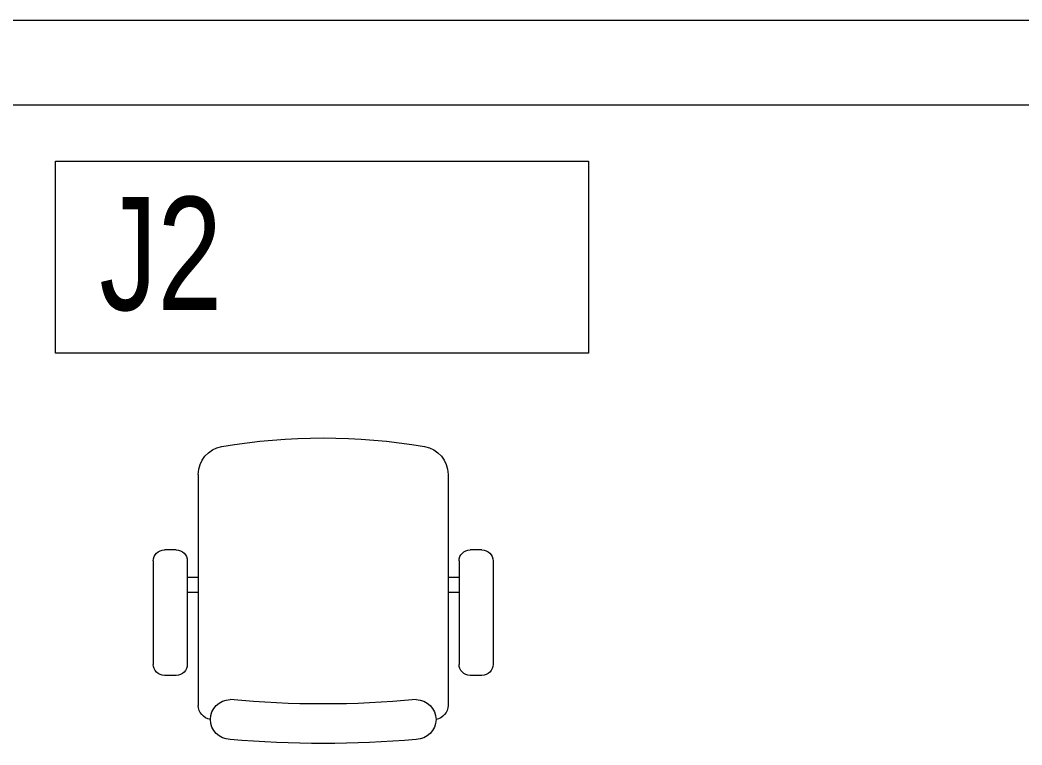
# Model space of a CAD drawing. Header units: millimetres. Extents: x 26027 to 581921, y 7230 to 233891.
# Drawn here: x 561134 to 562903, y 131600 to 132880 of the extents above; entities that cross this region are included whole.
import ezdxf

# ---------------------------------------------------------------- set-up
doc = ezdxf.new("R2010")
doc.units = ezdxf.units.MM
doc.header["$LTSCALE"] = 5
doc.layers.get('0').update_dxf_attribs({"color": 252})
for name, color, linetype, lineweight in [('Medical Equipment and Furniture', 252, 'Continuous', 0), ('NEW', 252, 'Continuous', 5), ('Walls', 252, 'Continuous', 5)]:
    doc.layers.add(name, color=color, linetype=linetype, lineweight=lineweight)
doc.styles.add('X3G_ENTITY_2587EA', font='swisscl.ttf', dxfattribs={"height": 200})

# ---------------------------------------------------------------- blocks, each defined once
blk = doc.blocks.new('*X15')
at = {"color": 0}
for p, q in [((5, 3), (5, 3)), ((5, 3), (5, 3)), ((5, 3), (5, 3)), ((5, 3), (5, 3)), ((5, 3), (5, 3)), ((5, 3), (5, 3)), ((5, 3), (5, 3)), ((5, 3), (5, 3)), ((5, 3), (5, 3)), ((5, 3), (5, 3)), ((5, 3), (5, 3)), ((5, 3), (5, 3)), ((5, 3), (5, 3)), ((5, 3), (5, 3)), ((5, 3), (5, 3)), ((5, 3), (5, 3)), ((5, 3), (5, 3)), ((5, 3), (5, 3)), ((5, 3), (5, 3)), ((5, 3), (5, 3)), ((5, 3), (5, 3)), ((5, 3), (5, 3)), ((5, 3), (5, 3)), ((5, 3), (5, 3)), ((5, 3), (5, 3)), ((5, 3), (5, 3)), ((5, 3), (5, 3)), ((5, 3), (5, 3)), ((5, 3), (5, 3)), ((5, 3), (5, 3)), ((5, 3), (5, 3)), ((5, 3), (5, 3)), ((5, 3), (5, 3)), ((5, 3), (5, 3)), ((5, 3), (5, 3)), ((5, 3), (5, 3)), ((5, 3), (5, 3)), ((5, 3), (5, 3)), ((5, 3), (5, 3)), ((5, 3), (5, 3)), ((5, 3), (5, 3)), ((5, 3), (5, 3)), ((5, 3), (5, 3)), ((5, 3), (5, 3)), ((5, 3), (5, 3)), ((5, 3), (5, 3)), ((5, 3), (5, 3)), ((5, 3), (5, 3)), ((5, 3), (5, 3)), ((5, 3), (5, 3)), ((5, 3), (5, 3)), ((5, 3), (5, 3)), ((5, 3), (5, 3)), ((5, 3), (5, 3)), ((5, 3), (5, 3)), ((5, 3), (5, 3)), ((5, 3), (5, 3)), ((5, 3), (5, 3)), ((5, 3), (5, 3)), ((5, 3), (5, 3)), ((5, 3), (5, 3)), ((5, 3), (5, 3)), ((5, 3), (5, 3)), ((5, 3), (5, 3)), ((5, 3), (5, 3)), ((5, 3), (5, 3)), ((6, 3), (5, 3)), ((5, 3), (5, 3)), ((6, 3), (5, 3)), ((5, 3), (5, 3)), ((6, 3), (5, 3)), ((5, 3), (5, 3)), ((6, 3), (5, 3)), ((5, 3), (5, 3)), ((5, 3), (5, 3)), ((5, 3), (5, 3)), ((5, 3), (5, 3)), ((5, 3), (5, 3)), ((5, 3), (5, 3)), ((5, 3), (5, 3)), ((5, 3), (5, 3)), ((5, 3), (5, 3)), ((5, 3), (5, 3)), ((5, 3), (5, 3)), ((5, 3), (5, 3)), ((5, 3), (5, 3)), ((5, 3), (5, 3)), ((5, 3), (5, 3)), ((5, 3), (5, 3)), ((5, 3), (5, 3)), ((5, 3), (5, 3)), ((5, 3), (5, 3)), ((5, 3), (5, 3)), ((5, 3), (5, 3)), ((5, 3), (5, 3)), ((5, 3), (5, 3)), ((6, 3), (6, 3)), ((6, 3), (6, 3)), ((6, 3), (6, 3)), ((6, 3), (6, 3)), ((6, 3), (6, 3)), ((6, 3), (6, 3)), ((6, 3), (6, 3)), ((6, 3), (6, 3)), ((6, 3), (6, 3)), ((6, 3), (6, 3)), ((6, 3), (6, 3)), ((6, 3), (6, 3)), ((6, 3), (6, 3)), ((6, 3), (6, 3)), ((6, 3), (6, 3)), ((6, 3), (6, 3)), ((6, 3), (6, 3)), ((6, 3), (6, 3)), ((6, 3), (6, 3)), ((6, 3), (6, 3)), ((6, 3), (6, 3)), ((6, 3), (6, 3)), ((6, 3), (6, 3)), ((6, 3), (6, 3)), ((6, 3), (6, 3)), ((6, 3), (6, 3)), ((6, 3), (6, 3)), ((6, 3), (6, 3)), ((6, 3), (6, 3)), ((6, 3), (6, 3)), ((6, 3), (6, 3)), ((6, 3), (6, 3)), ((6, 3), (6, 3)), ((6, 3), (6, 3)), ((6, 3), (6, 3)), ((6, 3), (6, 3)), ((6, 3), (6, 3)), ((6, 3), (6, 3)), ((6, 3), (6, 3)), ((6, 3), (6, 3)), ((6, 3), (6, 3)), ((6, 3), (6, 3)), ((6, 3), (6, 3)), ((6, 3), (6, 3)), ((6, 3), (6, 3)), ((6, 3), (6, 3)), ((6, 3), (6, 3)), ((6, 3), (6, 3)), ((6, 3), (6, 3)), ((6, 3), (6, 3)), ((6, 3), (6, 3)), ((6, 3), (6, 3)), ((6, 3), (6, 3)), ((6, 3), (6, 3)), ((6, 3), (6, 3)), ((6, 3), (6, 3)), ((6, 3), (6, 3)), ((6, 3), (6, 3)), ((6, 3), (6, 3)), ((6, 3), (6, 3)), ((6, 3), (6, 3)), ((6, 3), (6, 3)), ((6, 3), (6, 3)), ((6, 3), (6, 3)), ((6, 3), (6, 3)), ((6, 3), (6, 3)), ((6, 3), (6, 3)), ((6, 3), (6, 3)), ((6, 3), (6, 3)), ((6, 3), (6, 3)), ((6, 3), (6, 3)), ((6, 3), (6, 3)), ((6, 3), (6, 3)), ((6, 3), (6, 3)), ((6, 3), (6, 3)), ((6, 3), (6, 3)), ((6, 3), (6, 3)), ((6, 3), (6, 3)), ((6, 3), (6, 3)), ((6, 3), (6, 3)), ((6, 3), (6, 3)), ((6, 3), (6, 3)), ((6, 3), (6, 3)), ((6, 3), (6, 3)), ((6, 3), (6, 3)), ((6, 3), (6, 3)), ((6, 3), (6, 3)), ((6, 3), (6, 3)), ((6, 3), (6, 3)), ((6, 3), (6, 3)), ((6, 3), (6, 3)), ((6, 3), (6, 3)), ((6, 3), (6, 3)), ((6, 3), (6, 3)), ((6, 3), (6, 3)), ((6, 3), (6, 3)), ((6, 3), (6, 3)), ((6, 3), (6, 3)), ((6, 3), (6, 3)), ((6, 3), (6, 3)), ((6, 3), (6, 3)), ((6, 3), (6, 3)), ((6, 3), (6, 3)), ((6, 3), (6, 3)), ((6, 3), (6, 3)), ((6, 3), (6, 3)), ((6, 3), (6, 3)), ((6, 3), (6, 3)), ((6, 3), (6, 3)), ((6, 3), (6, 3)), ((6, 3), (6, 3)), ((6, 3), (6, 3)), ((6, 3), (6, 3)), ((6, 3), (6, 3)), ((6, 3), (6, 3)), ((6, 3), (6, 3)), ((6, 3), (6, 3)), ((6, 3), (6, 3)), ((6, 3), (6, 3)), ((6, 3), (6, 3)), ((6, 3), (6, 3)), ((6, 3), (6, 3)), ((6, 3), (6, 3)), ((6, 3), (6, 3)), ((6, 3), (6, 3)), ((6, 3), (6, 3)), ((6, 3), (6, 3)), ((6, 3), (6, 3)), ((6, 3), (6, 3)), ((6, 3), (6, 3)), ((6, 3), (6, 3)), ((6, 3), (6, 3)), ((6, 3), (6, 3)), ((6, 3), (6, 3)), ((6, 3), (6, 3)), ((6, 3), (6, 3)), ((6, 3), (6, 3)), ((6, 3), (6, 3)), ((6, 3), (6, 3)), ((6, 3), (6, 3)), ((6, 3), (6, 3)), ((6, 3), (6, 3)), ((6, 3), (6, 3)), ((6, 3), (6, 3)), ((6, 3), (6, 3)), ((6, 3), (6, 3)), ((6, 3), (6, 3)), ((6, 3), (6, 3)), ((6, 3), (6, 3)), ((6, 3), (6, 3)), ((6, 3), (6, 3)), ((6, 3), (6, 3)), ((6, 3), (6, 3)), ((6, 3), (6, 3)), ((6, 3), (6, 3)), ((6, 3), (6, 3)), ((6, 3), (6, 3)), ((6, 3), (6, 3)), ((6, 3), (6, 3)), ((6, 3), (6, 3)), ((6, 3), (6, 3)), ((6, 3), (6, 3)), ((6, 3), (6, 3)), ((6, 3), (6, 3)), ((6, 3), (6, 3)), ((6, 3), (6, 3)), ((6, 3), (6, 3)), ((6, 3), (6, 3)), ((6, 3), (6, 3)), ((6, 3), (6, 3)), ((6, 3), (6, 3)), ((6, 3), (6, 3)), ((6, 3), (6, 3)), ((6, 3), (6, 3)), ((6, 3), (6, 3)), ((6, 3), (6, 3)), ((6, 3), (6, 3)), ((6, 3), (6, 3)), ((6, 3), (6, 3)), ((6, 3), (6, 3)), ((6, 3), (6, 3)), ((6, 3), (6, 3)), ((6, 3), (6, 3)), ((6, 3), (6, 3)), ((6, 3), (6, 3)), ((6, 3), (6, 3)), ((6, 3), (6, 3)), ((6, 3), (6, 3)), ((6, 3), (6, 3)), ((6, 3), (6, 3)), ((6, 3), (6, 3)), ((6, 3), (6, 3)), ((6, 3), (6, 3)), ((6, 3), (6, 3)), ((6, 3), (6, 3)), ((6, 3), (6, 3)), ((6, 3), (6, 3)), ((6, 3), (6, 3)), ((6, 3), (6, 3)), ((6, 3), (6, 3)), ((6, 3), (6, 3)), ((6, 3), (6, 3)), ((6, 3), (6, 3)), ((6, 3), (6, 3)), ((6, 3), (5, 3)), ((6, 3), (5, 3)), ((6, 3), (5, 3)), ((6, 3), (5, 3)), ((6, 3), (5, 3)), ((6, 3), (6, 3)), ((6, 3), (6, 3)), ((6, 3), (6, 3)), ((6, 3), (6, 3)), ((6, 3), (6, 3)), ((6, 3), (6, 3)), ((6, 3), (6, 3)), ((6, 3), (6, 3)), ((6, 3), (6, 3)), ((6, 3), (6, 3)), ((6, 3), (6, 3)), ((6, 3), (6, 3)), ((6, 3), (6, 3)), ((6, 3), (6, 3)), ((6, 3), (6, 3)), ((6, 3), (6, 3)), ((6, 3), (6, 3)), ((6, 3), (6, 3)), ((6, 3), (6, 3)), ((6, 3), (6, 3)), ((6, 3), (6, 3)), ((6, 3), (6, 3)), ((6, 3), (6, 3)), ((6, 3), (6, 3)), ((6, 3), (6, 3)), ((6, 3), (6, 3)), ((6, 3), (6, 3)), ((6, 3), (6, 3)), ((6, 3), (6, 3)), ((6, 3), (6, 3)), ((6, 3), (6, 3)), ((6, 3), (6, 3)), ((6, 3), (6, 3)), ((6, 3), (6, 3)), ((6, 3), (6, 3)), ((6, 3), (6, 3)), ((6, 3), (6, 3)), ((6, 3), (6, 3)), ((6, 3), (6, 3)), ((6, 3), (6, 3)), ((6, 3), (6, 3)), ((6, 3), (6, 3)), ((6, 3), (6, 3)), ((6, 3), (6, 3)), ((6, 3), (6, 3)), ((6, 3), (6, 3)), ((6, 3), (6, 3)), ((6, 3), (6, 3)), ((6, 3), (6, 3)), ((6, 3), (6, 3)), ((6, 3), (6, 3)), ((6, 3), (6, 3)), ((6, 3), (6, 3)), ((6, 3), (6, 3)), ((6, 3), (6, 3)), ((6, 3), (6, 3)), ((6, 3), (6, 3)), ((6, 3), (6, 3)), ((6, 3), (6, 3)), ((6, 3), (6, 3)), ((6, 3), (6, 3)), ((6, 3), (6, 3)), ((6, 3), (6, 3)), ((6, 3), (6, 3)), ((6, 3), (6, 3)), ((6, 3), (6, 3)), ((6, 3), (6, 3)), ((6, 3), (6, 3)), ((6, 3), (6, 3)), ((6, 3), (6, 3)), ((6, 3), (6, 3)), ((6, 3), (6, 3)), ((6, 3), (6, 3)), ((6, 3), (6, 3)), ((6, 3), (6, 3)), ((6, 3), (6, 3)), ((6, 3), (6, 3)), ((6, 3), (6, 3)), ((6, 3), (6, 3)), ((6, 3), (6, 3)), ((6, 3), (6, 3)), ((6, 3), (6, 3)), ((6, 3), (6, 3)), ((6, 3), (6, 3)), ((6, 3), (6, 3)), ((6, 3), (6, 3)), ((6, 3), (6, 3)), ((6, 3), (6, 3)), ((6, 3), (6, 3)), ((6, 3), (6, 3)), ((6, 3), (6, 3)), ((6, 3), (6, 3)), ((6, 3), (6, 3)), ((6, 3), (6, 3)), ((6, 3), (6, 3)), ((6, 3), (6, 3)), ((6, 3), (6, 3)), ((6, 3), (6, 3)), ((6, 3), (6, 3)), ((6, 3), (6, 3)), ((6, 3), (6, 3)), ((6, 3), (6, 3)), ((6, 3), (6, 3)), ((6, 3), (6, 3)), ((6, 3), (6, 3)), ((6, 3), (6, 3)), ((6, 3), (6, 3)), ((6, 3), (6, 3)), ((6, 3), (6, 3)), ((6, 3), (6, 3)), ((6, 3), (6, 3)), ((6, 3), (6, 3)), ((6, 3), (6, 3)), ((6, 3), (6, 3)), ((6, 3), (6, 3)), ((6, 3), (6, 3)), ((6, 3), (6, 3)), ((6, 3), (6, 3)), ((6, 3), (6, 3)), ((6, 3), (6, 3)), ((6, 3), (6, 3)), ((6, 3), (6, 3)), ((6, 3), (6, 3)), ((6, 3), (6, 3)), ((6, 3), (6, 3)), ((6, 3), (6, 3)), ((6, 3), (6, 3)), ((6, 3), (6, 3)), ((6, 3), (6, 3)), ((6, 3), (6, 3)), ((6, 3), (6, 3)), ((6, 3), (6, 3)), ((6, 3), (6, 3)), ((6, 3), (6, 3)), ((6, 3), (6, 3)), ((6, 3), (6, 3)), ((6, 3), (6, 3)), ((6, 3), (6, 3)), ((6, 3), (6, 3)), ((6, 3), (6, 3)), ((6, 3), (6, 3)), ((6, 3), (6, 3)), ((6, 3), (6, 3)), ((6, 3), (6, 3)), ((6, 3), (6, 3)), ((6, 3), (6, 3)), ((6, 3), (6, 3)), ((6, 3), (6, 3)), ((6, 3), (6, 3)), ((6, 3), (6, 3)), ((6, 3), (6, 3)), ((6, 3), (6, 3)), ((6, 3), (6, 3)), ((6, 3), (6, 3)), ((6, 3), (6, 3)), ((6, 3), (6, 3)), ((6, 3), (6, 3)), ((6, 3), (6, 3)), ((6, 3), (6, 3)), ((6, 3), (6, 3)), ((6, 3), (6, 3)), ((6, 3), (6, 3)), ((6, 3), (6, 3)), ((6, 3), (6, 3)), ((6, 3), (6, 3)), ((6, 3), (6, 3)), ((6, 3), (6, 3)), ((6, 3), (6, 3)), ((6, 3), (6, 3)), ((6, 3), (6, 3)), ((6, 3), (6, 3)), ((6, 3), (6, 3)), ((6, 3), (6, 3)), ((6, 3), (6, 3)), ((6, 3), (6, 3)), ((6, 3), (6, 3)), ((6, 3), (6, 3)), ((6, 3), (6, 3)), ((6, 3), (6, 3)), ((6, 3), (6, 3)), ((6, 3), (6, 3)), ((6, 3), (6, 3)), ((6, 3), (6, 3)), ((6, 3), (6, 3)), ((6, 3), (6, 3)), ((6, 3), (6, 3)), ((6, 3), (6, 3)), ((6, 3), (6, 3)), ((6, 3), (6, 3)), ((6, 3), (6, 3)), ((6, 3), (6, 3)), ((6, 3), (6, 3)), ((6, 3), (6, 3)), ((6, 3), (6, 3)), ((6, 3), (6, 3)), ((6, 3), (6, 3)), ((6, 3), (6, 3)), ((6, 3), (6, 3)), ((6, 3), (6, 3)), ((6, 3), (6, 3)), ((6, 3), (6, 3)), ((6, 3), (6, 3)), ((6, 3), (6, 3)), ((6, 3), (6, 3)), ((6, 3), (6, 3)), ((6, 3), (6, 3)), ((6, 3), (6, 3)), ((6, 3), (6, 3)), ((6, 3), (6, 3)), ((6, 3), (6, 3)), ((6, 3), (6, 3)), ((6, 3), (6, 3)), ((6, 3), (6, 3)), ((6, 3), (6, 3)), ((6, 3), (6, 3)), ((6, 3), (6, 3)), ((6, 3), (6, 3)), ((6, 3), (6, 3)), ((6, 3), (6, 3)), ((6, 3), (6, 3)), ((6, 3), (6, 3)), ((6, 3), (6, 3)), ((6, 3), (6, 3)), ((6, 3), (6, 3)), ((6, 3), (6, 3)), ((6, 3), (6, 3)), ((6, 3), (6, 3)), ((6, 3), (6, 3)), ((6, 3), (6, 3)), ((6, 3), (6, 3)), ((6, 3), (6, 3)), ((6, 3), (6, 3)), ((6, 3), (6, 3)), ((6, 3), (6, 3)), ((6, 3), (6, 3)), ((6, 3), (6, 3)), ((6, 3), (6, 3)), ((6, 3), (6, 3)), ((6, 3), (6, 3)), ((6, 3), (6, 3)), ((6, 3), (6, 3)), ((6, 3), (6, 3)), ((6, 3), (6, 3)), ((6, 3), (6, 3)), ((6, 3), (6, 3)), ((6, 3), (6, 3)), ((6, 3), (6, 3)), ((6, 3), (6, 3)), ((6, 3), (6, 3)), ((6, 3), (6, 3)), ((6, 3), (6, 3)), ((6, 3), (6, 3)), ((6, 3), (6, 3)), ((6, 3), (6, 3)), ((6, 3), (6, 3)), ((6, 3), (6, 3)), ((6, 3), (6, 3)), ((6, 3), (6, 3)), ((6, 3), (6, 3)), ((6, 3), (6, 3)), ((6, 3), (6, 3)), ((6, 3), (6, 3)), ((6, 3), (6, 3)), ((6, 3), (6, 3)), ((6, 3), (6, 3)), ((6, 3), (6, 3)), ((6, 3), (6, 3)), ((6, 3), (6, 3)), ((6, 3), (6, 3)), ((6, 3), (6, 3)), ((6, 3), (6, 3)), ((6, 3), (6, 3)), ((6, 3), (6, 3)), ((6, 3), (6, 3)), ((6, 3), (6, 3)), ((6, 3), (6, 3)), ((6, 3), (6, 3)), ((6, 3), (6, 3)), ((6, 3), (6, 3)), ((6, 3), (6, 3)), ((6, 3), (6, 3)), ((6, 3), (6, 3)), ((6, 3), (6, 3)), ((6, 3), (6, 3)), ((6, 3), (6, 3)), ((6, 3), (6, 3)), ((6, 3), (6, 3)), ((6, 3), (6, 3)), ((6, 3), (6, 3)), ((6, 3), (6, 3)), ((6, 3), (6, 3)), ((6, 3), (6, 3)), ((6, 3), (6, 3)), ((6, 3), (6, 3)), ((6, 3), (6, 3)), ((6, 3), (6, 3)), ((6, 3), (6, 3)), ((6, 3), (6, 3)), ((6, 3), (6, 3)), ((6, 3), (6, 3)), ((6, 3), (6, 3)), ((6, 3), (6, 3)), ((6, 3), (6, 3)), ((6, 3), (6, 3)), ((6, 3), (6, 3)), ((6, 3), (6, 3)), ((6, 3), (6, 3)), ((6, 3), (6, 3)), ((6, 3), (6, 3)), ((6, 3), (6, 3)), ((6, 3), (6, 3)), ((6, 3), (6, 3)), ((6, 3), (6, 3)), ((6, 3), (6, 3)), ((6, 3), (6, 3)), ((6, 3), (6, 3)), ((6, 3), (6, 3))]:
    blk.add_line(p, q, dxfattribs=at)
blk = doc.blocks.new('*X16')
at = {"color": 0}
for p, q in [((13, 1), (13, 1)), ((13, 1), (13, 1)), ((13, 1), (13, 1)), ((13, 1), (13, 1)), ((13, 1), (13, 1)), ((13, 1), (13, 1)), ((13, 1), (13, 1)), ((13, 1), (13, 1)), ((13, 1), (13, 1)), ((13, 1), (13, 1)), ((13, 1), (13, 1)), ((13, 1), (13, 1)), ((13, 1), (13, 1)), ((13, 1), (13, 1)), ((13, 1), (13, 1)), ((13, 1), (14, 1)), ((13, 1), (14, 1)), ((13, 1), (14, 1)), ((13, 1), (13, 1)), ((13, 1), (13, 1)), ((13, 1), (13, 1)), ((13, 1), (13, 1)), ((13, 1), (13, 1)), ((13, 1), (13, 1)), ((13, 1), (13, 1)), ((13, 1), (13, 1)), ((13, 1), (13, 1)), ((13, 1), (13, 1)), ((13, 1), (13, 1)), ((13, 1), (13, 1)), ((13, 1), (13, 1)), ((13, 1), (13, 1)), ((13, 1), (13, 1)), ((13, 1), (13, 1)), ((13, 1), (13, 1)), ((13, 1), (13, 1)), ((13, 1), (13, 1)), ((13, 1), (13, 1)), ((13, 1), (13, 1)), ((13, 1), (13, 1)), ((13, 1), (13, 1)), ((13, 1), (13, 1)), ((13, 1), (13, 1)), ((13, 1), (13, 1)), ((13, 1), (13, 1)), ((13, 1), (13, 1)), ((13, 1), (13, 1)), ((13, 1), (13, 1)), ((13, 1), (13, 1)), ((13, 1), (13, 1)), ((13, 1), (13, 1)), ((13, 1), (13, 1)), ((13, 1), (13, 1)), ((13, 1), (13, 1)), ((13, 1), (13, 1)), ((13, 1), (13, 1)), ((13, 1), (13, 1)), ((13, 1), (13, 1)), ((13, 1), (13, 1)), ((13, 1), (13, 1)), ((13, 1), (13, 1)), ((13, 1), (13, 1)), ((13, 1), (13, 1)), ((13, 1), (13, 1)), ((13, 1), (13, 1)), ((13, 1), (13, 1)), ((13, 1), (13, 1)), ((13, 1), (13, 1)), ((13, 1), (13, 1)), ((13, 1), (13, 1)), ((13, 1), (13, 1)), ((13, 1), (13, 1)), ((13, 1), (13, 1)), ((13, 1), (13, 1)), ((13, 1), (13, 1)), ((13, 1), (13, 1)), ((13, 1), (13, 1)), ((13, 1), (13, 1)), ((13, 1), (13, 1)), ((13, 1), (13, 1)), ((13, 1), (13, 1)), ((13, 1), (13, 1)), ((13, 1), (13, 1)), ((13, 1), (13, 1)), ((13, 1), (13, 1)), ((13, 1), (13, 1)), ((13, 1), (13, 1)), ((13, 1), (13, 1)), ((13, 1), (13, 1)), ((13, 1), (13, 1)), ((13, 1), (13, 1)), ((13, 1), (13, 1)), ((13, 1), (13, 1)), ((13, 1), (13, 1)), ((13, 1), (13, 1)), ((13, 1), (13, 1)), ((13, 1), (13, 1)), ((13, 1), (13, 1)), ((13, 1), (13, 1)), ((13, 1), (13, 1)), ((13, 1), (13, 1)), ((13, 1), (13, 1)), ((13, 1), (13, 1)), ((13, 1), (13, 1)), ((13, 1), (13, 1)), ((13, 1), (13, 1)), ((13, 1), (13, 1)), ((13, 1), (13, 1)), ((13, 1), (13, 1)), ((13, 1), (13, 1)), ((13, 1), (13, 1)), ((13, 1), (13, 1)), ((13, 1), (13, 1)), ((13, 1), (13, 1)), ((13, 1), (13, 1)), ((13, 1), (13, 1)), ((13, 1), (13, 1)), ((13, 1), (13, 1)), ((13, 1), (13, 1)), ((13, 1), (13, 1)), ((13, 1), (13, 1)), ((13, 1), (13, 1)), ((13, 1), (13, 1)), ((13, 1), (14, 1)), ((13, 0), (13, 0)), ((13, 0), (13, 0)), ((13, 0), (13, 0)), ((13, 0), (13, 0)), ((13, 0), (13, 0)), ((13, 0), (13, 0)), ((13, 0), (13, 0)), ((13, 0), (13, 0)), ((13, 0), (13, 0)), ((13, 0), (13, 0)), ((13, 0), (13, 0)), ((13, 0), (13, 0)), ((13, 0), (13, 0)), ((13, 0), (13, 0)), ((13, 0), (13, 0)), ((13, 0), (13, 0)), ((13, 0), (13, 0)), ((13, 0), (13, 0)), ((13, 0), (13, 0)), ((13, 0), (13, 0)), ((13, 0), (13, 0)), ((13, 0), (13, 0)), ((13, 0), (13, 0)), ((13, 0), (13, 0)), ((13, 0), (13, 0)), ((13, 0), (13, 0)), ((13, 0), (13, 0)), ((13, 0), (13, 0)), ((13, 0), (13, 0)), ((13, 0), (13, 0)), ((13, 0), (13, 0)), ((13, 0), (13, 0)), ((13, 0), (13, 0)), ((13, 0), (13, 0)), ((13, 0), (13, 0)), ((13, 0), (13, 0)), ((13, 0), (13, 0)), ((13, 0), (13, 0)), ((13, 0), (13, 0)), ((13, 0), (13, 0)), ((13, 0), (13, 0)), ((13, 0), (13, 0)), ((13, 0), (13, 0)), ((13, 0), (13, 0)), ((13, 0), (13, 0)), ((13, 0), (13, 0)), ((13, 0), (13, 0)), ((13, 0), (13, 0)), ((13, 0), (14, 0)), ((13, 0), (14, 0)), ((13, 0), (13, 0)), ((13, 0), (14, 0)), ((14, 1), (14, 1)), ((14, 1), (14, 1)), ((14, 1), (14, 1)), ((14, 1), (14, 1)), ((14, 1), (14, 1)), ((14, 1), (14, 1)), ((14, 1), (14, 1)), ((14, 1), (14, 1)), ((14, 1), (14, 1)), ((14, 1), (14, 1)), ((14, 1), (14, 1)), ((14, 1), (14, 1)), ((14, 1), (14, 1)), ((14, 1), (14, 1)), ((14, 1), (14, 1)), ((14, 1), (14, 1)), ((14, 1), (14, 1)), ((14, 1), (14, 1)), ((14, 1), (14, 1)), ((14, 1), (14, 1)), ((14, 1), (14, 1)), ((14, 1), (14, 1)), ((14, 1), (14, 1)), ((14, 1), (14, 1)), ((14, 1), (14, 1)), ((14, 1), (14, 1)), ((14, 1), (14, 1)), ((14, 1), (14, 1)), ((14, 1), (14, 1)), ((14, 1), (14, 1)), ((14, 1), (14, 1)), ((14, 1), (14, 1)), ((14, 1), (14, 1)), ((14, 1), (14, 1)), ((14, 1), (14, 1)), ((14, 1), (14, 1)), ((14, 1), (14, 1)), ((14, 1), (14, 1)), ((14, 1), (14, 1)), ((14, 1), (14, 1)), ((14, 1), (14, 1)), ((14, 1), (14, 1)), ((14, 1), (14, 1)), ((14, 1), (14, 1)), ((14, 1), (14, 1)), ((14, 1), (14, 1)), ((14, 1), (14, 1)), ((14, 1), (14, 1)), ((14, 1), (14, 1)), ((14, 1), (14, 1)), ((14, 1), (14, 1)), ((14, 1), (14, 1)), ((14, 1), (14, 1)), ((14, 1), (14, 1)), ((14, 1), (14, 1)), ((14, 1), (14, 1)), ((14, 1), (14, 1)), ((14, 1), (14, 1)), ((14, 1), (14, 1)), ((14, 1), (14, 1)), ((14, 1), (14, 1)), ((14, 1), (14, 1)), ((14, 1), (14, 1)), ((14, 1), (14, 1)), ((14, 1), (14, 1)), ((14, 1), (14, 1)), ((14, 1), (14, 1)), ((14, 1), (14, 1)), ((14, 1), (14, 1)), ((14, 1), (14, 1)), ((14, 1), (14, 1)), ((14, 1), (14, 1)), ((14, 1), (14, 1)), ((14, 1), (14, 1)), ((14, 1), (14, 1)), ((14, 1), (14, 1)), ((14, 1), (14, 1)), ((14, 1), (14, 1)), ((14, 1), (14, 1)), ((14, 1), (14, 1)), ((14, 1), (14, 1)), ((14, 1), (14, 1)), ((14, 1), (14, 1)), ((14, 1), (14, 1)), ((14, 1), (14, 1)), ((14, 1), (14, 1)), ((14, 1), (14, 1)), ((14, 1), (14, 1)), ((14, 1), (14, 1)), ((14, 1), (14, 1)), ((14, 1), (14, 1)), ((14, 1), (14, 1)), ((14, 1), (14, 1)), ((14, 1), (14, 1)), ((14, 0), (14, 0)), ((14, 0), (14, 0)), ((14, 0), (14, 0)), ((14, 0), (14, 0)), ((14, 0), (14, 0)), ((14, 0), (14, 0)), ((14, 0), (14, 0)), ((14, 0), (14, 0)), ((14, 0), (14, 0)), ((14, 0), (14, 0)), ((14, 0), (14, 0)), ((14, 0), (14, 0)), ((14, 0), (14, 0)), ((14, 0), (14, 0)), ((14, 0), (14, 0)), ((14, 0), (14, 0)), ((14, 0), (14, 0)), ((14, 0), (14, 0)), ((14, 0), (14, 0)), ((14, 0), (14, 0)), ((14, 0), (14, 0)), ((14, 0), (14, 0)), ((14, 0), (14, 0)), ((14, 0), (14, 0)), ((14, 0), (14, 0)), ((14, 0), (14, 0)), ((14, 0), (14, 0)), ((14, 0), (14, 0)), ((14, 0), (14, 0)), ((14, 0), (14, 0)), ((14, 0), (14, 0)), ((14, 0), (14, 0)), ((14, 0), (14, 0)), ((14, 0), (14, 0)), ((14, 0), (14, 0)), ((14, 0), (14, 0)), ((14, 0), (14, 0)), ((14, 0), (14, 0)), ((14, 0), (14, 0)), ((14, 0), (14, 0)), ((14, 0), (14, 0)), ((14, 0), (14, 0)), ((14, 0), (14, 0)), ((14, 0), (14, 0)), ((14, 0), (14, 0)), ((14, 0), (14, 0)), ((14, 0), (14, 0)), ((14, 0), (14, 0)), ((13, 0), (13, 0)), ((13, 0), (14, 0)), ((13, 0), (13, 0)), ((13, 0), (14, 0)), ((13, 0), (13, 0)), ((13, 0), (14, 0)), ((13, 0), (13, 0)), ((13, 0), (13, 0)), ((13, 0), (13, 0)), ((13, 0), (13, 0)), ((13, 0), (14, 0)), ((13, 0), (13, 0)), ((13, 0), (14, 0)), ((13, 0), (13, 0)), ((13, 0), (14, 0)), ((13, 0), (13, 0)), ((13, 0), (14, 0)), ((13, 0), (13, 0)), ((13, 0), (14, 0)), ((13, 0), (13, 0)), ((13, 0), (14, 0)), ((13, 0), (13, 0)), ((13, 0), (14, 0)), ((13, 0), (13, 0)), ((13, 0), (13, 0)), ((13, 0), (13, 0)), ((13, 0), (14, 0)), ((13, 0), (13, 0)), ((13, 0), (14, 0)), ((13, 0), (13, 0)), ((13, 0), (14, 0)), ((13, 0), (13, 0)), ((13, 0), (14, 0)), ((13, 0), (13, 0)), ((13, 0), (13, 0)), ((13, 0), (13, 0)), ((13, 0), (13, 0)), ((13, 0), (13, 0)), ((13, 0), (13, 0)), ((13, 0), (13, 0)), ((13, 0), (13, 0)), ((13, 0), (13, 0)), ((13, 0), (13, 0)), ((13, 0), (13, 0)), ((13, 0), (13, 0)), ((13, 0), (13, 0)), ((13, 0), (13, 0)), ((13, 0), (13, 0)), ((13, 0), (13, 0)), ((13, 0), (13, 0)), ((13, 0), (13, 0)), ((13, 0), (13, 0)), ((13, 0), (13, 0)), ((13, 0), (13, 0)), ((13, 0), (13, 0)), ((13, 0), (13, 0)), ((13, 0), (13, 0)), ((13, 0), (13, 0)), ((13, 0), (13, 0)), ((13, 0), (13, 0)), ((13, 0), (13, 0)), ((13, 0), (13, 0)), ((13, 0), (13, 0)), ((13, 0), (13, 0)), ((13, -1), (13, -1)), ((13, -1), (13, -1)), ((13, -1), (13, -1)), ((13, -1), (13, -1)), ((13, -1), (13, -1)), ((13, -1), (14, -1)), ((13, -1), (13, -1)), ((14, 0), (14, 0)), ((14, 0), (14, 0)), ((14, 0), (14, 0)), ((14, 0), (14, 0)), ((14, 0), (14, 0)), ((14, 0), (14, 0)), ((14, 0), (14, 0)), ((14, 0), (14, 0)), ((14, 0), (14, 0)), ((14, 0), (14, 0)), ((14, 0), (14, 0)), ((14, 0), (14, 0)), ((14, 0), (14, 0)), ((14, 0), (14, 0)), ((14, 0), (14, 0)), ((13, 0), (14, 0)), ((14, 0), (14, 0)), ((14, 0), (14, 0)), ((14, 0), (14, 0)), ((14, 0), (14, 0)), ((14, 0), (14, 0)), ((14, 0), (14, 0)), ((14, 0), (14, 0)), ((14, 0), (14, 0)), ((14, 0), (14, 0)), ((14, 0), (14, 0)), ((14, 0), (14, 0)), ((14, 0), (14, 0)), ((14, 0), (14, 0)), ((14, 0), (14, 0)), ((14, 0), (14, 0)), ((14, 0), (14, 0)), ((14, 0), (14, 0)), ((14, 0), (14, 0)), ((14, 0), (14, 0)), ((14, 0), (14, 0)), ((14, 0), (14, 0)), ((14, 0), (14, 0)), ((14, 0), (14, 0)), ((14, 0), (14, 0)), ((14, 0), (14, 0)), ((14, 0), (14, 0)), ((14, 0), (14, 0)), ((14, 0), (14, 0)), ((14, 0), (14, 0)), ((14, 0), (14, 0)), ((14, 0), (14, 0)), ((14, 0), (14, 0)), ((14, 0), (14, 0)), ((14, 0), (14, 0)), ((14, -1), (14, -1)), ((14, -1), (14, -1)), ((14, -1), (14, -1)), ((14, -1), (14, -1)), ((14, -1), (14, -1))]:
    blk.add_line(p, q, dxfattribs=at)
blk = doc.blocks.new('GF21018-P')
at = {"color": 0}
for p, q in [((-0.2207, 0.4756), (-0.2207, 0.0675)), ((0.2205, 0.4756), (0.2205, 0.0675)), ((-0.2806, 0.3422), (-0.2598, 0.3422)), ((0.2596, 0.3422), (0.2804, 0.3422)), ((-0.3002, 0.3226), (-0.3002, 0.14)), ((-0.2402, 0.3226), (-0.2402, 0.14)), ((0.24, 0.3226), (0.24, 0.14)), ((0.3, 0.3226), (0.3, 0.14)), ((-0.2402, 0.2937), (-0.2207, 0.2937)), ((0.2205, 0.2937), (0.24, 0.2937)), ((-0.2402, 0.2671), (-0.2207, 0.2671)), ((0.2205, 0.2671), (0.24, 0.2671)), ((-0.2806, 0.1204), (-0.2598, 0.1204)), ((0.2596, 0.1204), (0.2804, 0.1204))]:
    blk.add_line(p, q, dxfattribs=at)
for points in [[(0.24, 0.2937), (0.24, 0.2937), (0.24, 0.2937), (0.24, 0.2937), (0.24, 0.2937), (0.24, 0.2937), (0.24, 0.2937), (0.24, 0.2937), (0.24, 0.2937), (0.24, 0.2937), (0.24, 0.2937), (0.24, 0.2937), (0.24, 0.2937), (0.24, 0.2937), (0.24, 0.2937), (0.24, 0.2937), (0.24, 0.2937), (0.24, 0.2937), (0.24, 0.2937), (0.24, 0.2937), (0.24, 0.2937), (0.24, 0.2937), (0.24, 0.2937), (0.24, 0.2937), (0.24, 0.2937), (0.24, 0.2937), (0.24, 0.2937), (0.24, 0.2937), (0.24, 0.2937), (0.24, 0.2937), (0.24, 0.2937), (0.24, 0.2937), (0.24, 0.2937), (0.24, 0.2937), (0.24, 0.2937), (0.24, 0.2937), (0.24, 0.2937), (0.24, 0.2937), (0.24, 0.2937), (0.24, 0.2937), (0.24, 0.2937), (0.24, 0.2937), (0.24, 0.2937), (0.24, 0.2937), (0.24, 0.2937), (0.24, 0.2937), (0.24, 0.2937), (0.24, 0.2937), (0.24, 0.2937), (0.24, 0.2937), (0.24, 0.2937), (0.24, 0.2937), (0.24, 0.2937), (0.24, 0.2937), (0.24, 0.2937), (0.24, 0.2937), (0.24, 0.2937), (0.24, 0.2937), (0.24, 0.2937), (0.24, 0.2937), (0.24, 0.2937), (0.24, 0.2937), (0.24, 0.2937), (0.24, 0.2937), (0.24, 0.2937), (0.24, 0.2937), (0.24, 0.2937), (0.24, 0.2937), (0.24, 0.2937), (0.24, 0.2937), (0.24, 0.2937), (0.24, 0.2937), (0.24, 0.2937), (0.24, 0.2937), (0.24, 0.2937), (0.24, 0.2937), (0.24, 0.2937), (0.24, 0.2937), (0.24, 0.2937), (0.24, 0.2937), (0.24, 0.2937), (0.24, 0.2937), (0.24, 0.2937), (0.24, 0.2937), (0.24, 0.2937), (0.24, 0.2937), (0.24, 0.2937), (0.24, 0.2937), (0.24, 0.2937), (0.24, 0.2937), (0.24, 0.2937), (0.24, 0.2937), (0.24, 0.2937), (0.24, 0.2937), (0.24, 0.2937), (0.24, 0.2937), (0.24, 0.2937), (0.24, 0.2937), (0.24, 0.2937), (0.24, 0.2937), (0.24, 0.2937), (0.24, 0.2937), (0.24, 0.2937), (0.24, 0.2937), (0.24, 0.2937), (0.24, 0.2937), (0.24, 0.2937), (0.24, 0.2937), (0.24, 0.2937), (0.24, 0.2937), (0.24, 0.2937), (0.24, 0.2937), (0.24, 0.2937), (0.24, 0.2937), (0.24, 0.2937), (0.24, 0.2937), (0.24, 0.2937), (0.24, 0.2937), (0.24, 0.2937), (0.24, 0.2937), (0.24, 0.2937), (0.24, 0.2937), (0.24, 0.2937), (0.24, 0.2937), (0.24, 0.2937), (0.24, 0.2937), (0.24, 0.2937), (0.24, 0.2937), (0.24, 0.2937), (0.24, 0.2937), (0.24, 0.2937), (0.24, 0.2937), (0.24, 0.2937), (0.24, 0.2937), (0.24, 0.2937), (0.24, 0.2937), (0.24, 0.2937), (0.24, 0.2937), (0.24, 0.2937), (0.24, 0.2937), (0.24, 0.2937), (0.24, 0.2937), (0.24, 0.2937), (0.24, 0.2937), (0.24, 0.2937), (0.24, 0.2937), (0.24, 0.2937), (0.24, 0.2937), (0.24, 0.2937), (0.24, 0.2937), (0.24, 0.2937), (0.24, 0.2937), (0.24, 0.2937), (0.24, 0.2937), (0.24, 0.2937), (0.24, 0.2937), (0.24, 0.2937), (0.24, 0.2937), (0.24, 0.2937), (0.24, 0.2937), (0.24, 0.2937), (0.24, 0.2937), (0.24, 0.2937), (0.24, 0.2937), (0.24, 0.2937), (0.24, 0.2937), (0.24, 0.2937), (0.24, 0.2937), (0.24, 0.2937), (0.24, 0.2937), (0.24, 0.2937), (0.24, 0.2937), (0.24, 0.2937), (0.24, 0.2937), (0.24, 0.2937), (0.24, 0.2937), (0.24, 0.2937), (0.24, 0.2937), (0.24, 0.2937), (0.24, 0.2937), (0.24, 0.2937), (0.24, 0.2937), (0.24, 0.2937), (0.24, 0.2937), (0.24, 0.2937), (0.24, 0.2937), (0.24, 0.2937), (0.24, 0.2937), (0.24, 0.2937), (0.24, 0.2937), (0.24, 0.2937), (0.24, 0.2937), (0.24, 0.2937), (0.24, 0.2937), (0.24, 0.2937), (0.24, 0.2937), (0.24, 0.2937), (0.24, 0.2937), (0.24, 0.2937), (0.24, 0.2937), (0.24, 0.2937), (0.24, 0.2937), (0.24, 0.2937), (0.24, 0.2937), (0.24, 0.2937), (0.24, 0.2937), (0.24, 0.2937), (0.24, 0.2937), (0.24, 0.2937), (0.24, 0.2937), (0.24, 0.2937), (0.24, 0.2937), (0.24, 0.2937), (0.24, 0.2937), (0.24, 0.2937), (0.24, 0.2937), (0.24, 0.2937), (0.24, 0.2937), (0.24, 0.2937), (0.24, 0.2937), (0.24, 0.2937), (0.24, 0.2937), (0.24, 0.2937), (0.24, 0.2937), (0.24, 0.2937), (0.24, 0.2937), (0.24, 0.2937), (0.24, 0.2937), (0.24, 0.2937), (0.24, 0.2937), (0.24, 0.2937), (0.24, 0.2937), (0.24, 0.2937), (0.24, 0.2937), (0.24, 0.2937), (0.24, 0.2937), (0.24, 0.2937), (0.24, 0.2937), (0.24, 0.2937), (0.24, 0.2937), (0.24, 0.2937), (0.24, 0.2937), (0.24, 0.2937), (0.24, 0.2937), (0.24, 0.2937), (0.24, 0.2937), (0.24, 0.2937), (0.24, 0.2937), (0.24, 0.2937), (0.24, 0.2937), (0.24, 0.2937), (0.24, 0.2937), (0.24, 0.2937), (0.24, 0.2937), (0.24, 0.2937), (0.24, 0.2937), (0.24, 0.2937), (0.24, 0.2937), (0.24, 0.2937), (0.24, 0.2937), (0.24, 0.2937), (0.24, 0.2937), (0.24, 0.2937), (0.24, 0.2937), (0.24, 0.2937), (0.24, 0.2937), (0.24, 0.2937), (0.24, 0.2937), (0.24, 0.2937), (0.24, 0.2937), (0.24, 0.2937), (0.24, 0.2937), (0.24, 0.2937), (0.24, 0.2937), (0.24, 0.2937), (0.24, 0.2937), (0.24, 0.2937)], [(0.24, 0.2937), (0.24, 0.2937), (0.24, 0.2937), (0.24, 0.2937), (0.24, 0.2937), (0.24, 0.2937), (0.24, 0.2937), (0.24, 0.2937), (0.24, 0.2937), (0.24, 0.2937), (0.24, 0.2937), (0.24, 0.2937), (0.24, 0.2937), (0.24, 0.2937), (0.24, 0.2937), (0.24, 0.2937), (0.24, 0.2937), (0.24, 0.2937), (0.24, 0.2937), (0.24, 0.2937), (0.24, 0.2937), (0.24, 0.2937), (0.24, 0.2937), (0.24, 0.2937), (0.24, 0.2937), (0.24, 0.2937), (0.24, 0.2937), (0.24, 0.2937), (0.24, 0.2937), (0.24, 0.2937), (0.24, 0.2937), (0.24, 0.2937), (0.24, 0.2937), (0.24, 0.2937), (0.24, 0.2937), (0.24, 0.2937), (0.24, 0.2937), (0.24, 0.2937), (0.24, 0.2937), (0.24, 0.2937), (0.24, 0.2937), (0.24, 0.2937), (0.24, 0.2937), (0.24, 0.2937), (0.24, 0.2937), (0.24, 0.2937), (0.24, 0.2937), (0.24, 0.2937), (0.24, 0.2937), (0.24, 0.2937), (0.24, 0.2937), (0.24, 0.2937), (0.24, 0.2937), (0.24, 0.2937), (0.24, 0.2937), (0.24, 0.2937), (0.24, 0.2937), (0.24, 0.2937), (0.24, 0.2937), (0.24, 0.2937), (0.24, 0.2937), (0.24, 0.2937), (0.24, 0.2937), (0.24, 0.2937), (0.24, 0.2937), (0.24, 0.2937), (0.24, 0.2937), (0.24, 0.2937), (0.24, 0.2937), (0.24, 0.2937), (0.24, 0.2937), (0.24, 0.2937), (0.24, 0.2937), (0.24, 0.2937), (0.24, 0.2937), (0.24, 0.2937), (0.24, 0.2937), (0.24, 0.2937), (0.24, 0.2937), (0.24, 0.2937), (0.24, 0.2937), (0.24, 0.2937), (0.24, 0.2937), (0.24, 0.2937), (0.24, 0.2937), (0.24, 0.2937), (0.24, 0.2937), (0.24, 0.2937), (0.24, 0.2937), (0.24, 0.2937), (0.24, 0.2937), (0.24, 0.2937), (0.24, 0.2937), (0.24, 0.2937), (0.24, 0.2937), (0.24, 0.2937), (0.24, 0.2937), (0.24, 0.2937), (0.24, 0.2937), (0.24, 0.2937), (0.24, 0.2937), (0.24, 0.2937), (0.24, 0.2937), (0.24, 0.2937), (0.24, 0.2937), (0.24, 0.2937), (0.24, 0.2937), (0.24, 0.2937), (0.24, 0.2937), (0.24, 0.2937), (0.24, 0.2937), (0.24, 0.2937), (0.24, 0.2937), (0.24, 0.2937), (0.24, 0.2937), (0.24, 0.2937), (0.24, 0.2937), (0.24, 0.2937), (0.24, 0.2937), (0.24, 0.2937), (0.24, 0.2937), (0.24, 0.2937), (0.24, 0.2937), (0.24, 0.2937), (0.24, 0.2937), (0.24, 0.2937), (0.24, 0.2937), (0.24, 0.2937), (0.24, 0.2937), (0.24, 0.2937), (0.24, 0.2937), (0.24, 0.2937), (0.24, 0.2937), (0.24, 0.2937), (0.24, 0.2937), (0.24, 0.2937), (0.24, 0.2937), (0.24, 0.2937), (0.24, 0.2937), (0.24, 0.2937), (0.24, 0.2937), (0.24, 0.2937), (0.24, 0.2937), (0.24, 0.2937), (0.24, 0.2937), (0.24, 0.2937), (0.24, 0.2937), (0.24, 0.2937), (0.24, 0.2937), (0.24, 0.2937), (0.24, 0.2937), (0.24, 0.2937), (0.24, 0.2937), (0.24, 0.2937), (0.24, 0.2937), (0.24, 0.2937), (0.24, 0.2937), (0.24, 0.2937), (0.24, 0.2937), (0.24, 0.2937), (0.24, 0.2937), (0.24, 0.2937), (0.24, 0.2937), (0.24, 0.2937), (0.24, 0.2937), (0.24, 0.2937), (0.24, 0.2937), (0.24, 0.2937), (0.24, 0.2937), (0.24, 0.2937), (0.24, 0.2937), (0.24, 0.2937), (0.24, 0.2937), (0.24, 0.2937), (0.24, 0.2937), (0.24, 0.2937), (0.24, 0.2937), (0.24, 0.2937), (0.24, 0.2937), (0.24, 0.2937), (0.24, 0.2937), (0.24, 0.2937), (0.24, 0.2937), (0.24, 0.2937), (0.24, 0.2937), (0.24, 0.2937), (0.24, 0.2937), (0.24, 0.2937), (0.24, 0.2937), (0.24, 0.2937), (0.24, 0.2937), (0.24, 0.2937), (0.24, 0.2937), (0.24, 0.2937), (0.24, 0.2937), (0.24, 0.2937), (0.24, 0.2937), (0.24, 0.2937), (0.24, 0.2937), (0.24, 0.2937), (0.24, 0.2937), (0.24, 0.2937), (0.24, 0.2937), (0.24, 0.2937), (0.24, 0.2937), (0.24, 0.2937), (0.24, 0.2937), (0.24, 0.2937), (0.24, 0.2937), (0.24, 0.2937), (0.24, 0.2937), (0.24, 0.2937), (0.24, 0.2937), (0.24, 0.2937), (0.24, 0.2937), (0.24, 0.2937), (0.24, 0.2937), (0.24, 0.2937), (0.24, 0.2937)], [(0.24, 0.2937), (0.24, 0.2937), (0.24, 0.2937), (0.24, 0.2937), (0.24, 0.2937), (0.24, 0.2937), (0.24, 0.2937), (0.24, 0.2937), (0.24, 0.2937), (0.24, 0.2937), (0.24, 0.2937), (0.24, 0.2937), (0.24, 0.2937), (0.24, 0.2937), (0.24, 0.2937), (0.24, 0.2937), (0.24, 0.2937), (0.24, 0.2937), (0.24, 0.2937), (0.24, 0.2937), (0.24, 0.2937), (0.24, 0.2937), (0.24, 0.2937), (0.24, 0.2937), (0.24, 0.2937), (0.24, 0.2937), (0.24, 0.2937), (0.24, 0.2937), (0.24, 0.2937), (0.24, 0.2937), (0.24, 0.2937), (0.24, 0.2937), (0.24, 0.2937), (0.24, 0.2937), (0.24, 0.2937), (0.24, 0.2937), (0.24, 0.2937), (0.24, 0.2937), (0.24, 0.2937), (0.24, 0.2937), (0.24, 0.2937), (0.24, 0.2937), (0.24, 0.2937), (0.24, 0.2937), (0.24, 0.2937), (0.24, 0.2937), (0.24, 0.2937), (0.24, 0.2937), (0.24, 0.2937), (0.24, 0.2937), (0.24, 0.2937), (0.24, 0.2937), (0.24, 0.2937), (0.24, 0.2937), (0.24, 0.2937), (0.24, 0.2937), (0.24, 0.2937), (0.24, 0.2937), (0.24, 0.2937), (0.24, 0.2937), (0.24, 0.2937), (0.24, 0.2937), (0.24, 0.2937), (0.24, 0.2937), (0.24, 0.2937), (0.24, 0.2937), (0.24, 0.2937), (0.24, 0.2937), (0.24, 0.2937), (0.24, 0.2937), (0.24, 0.2937), (0.24, 0.2937), (0.24, 0.2937), (0.24, 0.2937), (0.24, 0.2937), (0.24, 0.2937), (0.24, 0.2937), (0.24, 0.2937), (0.24, 0.2937), (0.24, 0.2937), (0.24, 0.2937), (0.24, 0.2937), (0.24, 0.2937), (0.24, 0.2937), (0.24, 0.2937), (0.24, 0.2937), (0.24, 0.2937), (0.24, 0.2937), (0.24, 0.2937), (0.24, 0.2937), (0.24, 0.2937), (0.24, 0.2937), (0.24, 0.2937), (0.24, 0.2937), (0.24, 0.2937), (0.24, 0.2937), (0.24, 0.2937), (0.24, 0.2937), (0.24, 0.2937), (0.24, 0.2937), (0.24, 0.2937), (0.24, 0.2937), (0.24, 0.2937), (0.24, 0.2937), (0.24, 0.2937), (0.24, 0.2937), (0.24, 0.2937), (0.24, 0.2937), (0.24, 0.2937), (0.24, 0.2937), (0.24, 0.2937), (0.24, 0.2937), (0.24, 0.2937), (0.24, 0.2937), (0.24, 0.2937), (0.24, 0.2937), (0.24, 0.2937), (0.24, 0.2937), (0.24, 0.2937), (0.24, 0.2937), (0.24, 0.2937), (0.24, 0.2937), (0.24, 0.2937), (0.24, 0.2937), (0.24, 0.2937), (0.24, 0.2937), (0.24, 0.2937), (0.24, 0.2937), (0.24, 0.2937), (0.24, 0.2937), (0.24, 0.2937), (0.24, 0.2937), (0.24, 0.2937), (0.24, 0.2937), (0.24, 0.2937), (0.24, 0.2937), (0.24, 0.2937), (0.24, 0.2937), (0.24, 0.2937), (0.24, 0.2937), (0.24, 0.2937), (0.24, 0.2937), (0.24, 0.2937), (0.24, 0.2937), (0.24, 0.2937), (0.24, 0.2937), (0.24, 0.2937), (0.24, 0.2937), (0.24, 0.2937), (0.24, 0.2937), (0.24, 0.2937), (0.24, 0.2937), (0.24, 0.2937), (0.24, 0.2937), (0.24, 0.2937), (0.24, 0.2937), (0.24, 0.2937), (0.24, 0.2937), (0.24, 0.2937), (0.24, 0.2937), (0.24, 0.2937), (0.24, 0.2937), (0.24, 0.2937), (0.24, 0.2937), (0.24, 0.2937), (0.24, 0.2937), (0.24, 0.2937), (0.24, 0.2937), (0.24, 0.2937), (0.24, 0.2937), (0.24, 0.2937), (0.24, 0.2937), (0.24, 0.2937), (0.24, 0.2937), (0.24, 0.2937), (0.24, 0.2937), (0.24, 0.2937), (0.24, 0.2937), (0.24, 0.2937), (0.24, 0.2937), (0.24, 0.2937), (0.24, 0.2937), (0.24, 0.2937), (0.24, 0.2937), (0.24, 0.2937), (0.24, 0.2937), (0.24, 0.2937), (0.24, 0.2937), (0.24, 0.2937), (0.24, 0.2937), (0.24, 0.2937), (0.24, 0.2937), (0.24, 0.2937), (0.24, 0.2937), (0.24, 0.2937), (0.24, 0.2937), (0.24, 0.2937), (0.24, 0.2937), (0.24, 0.2937), (0.24, 0.2937), (0.24, 0.2937), (0.24, 0.2937), (0.24, 0.2937), (0.24, 0.2937), (0.24, 0.2937), (0.24, 0.2937), (0.24, 0.2937), (0.24, 0.2937), (0.24, 0.2937), (0.24, 0.2937), (0.24, 0.2937), (0.24, 0.2937), (0.24, 0.2937), (0.24, 0.2937)]]:
    blk.add_lwpolyline(points, close=True, dxfattribs=at)
for centre, radius, start, end in [((-0.0001, -0.5295), 1.0695, 80.3671, 99.6329), ((-0.1707, 0.4756), 0.05, 99.6329, 180), ((0.1705, 0.4756), 0.05, 0, 80.3671), ((-0.2806, 0.3226), 0.0196, 90, 180), ((-0.2598, 0.3226), 0.0196, 360, 90), ((0.2596, 0.3226), 0.0196, 90, 180), ((0.2804, 0.3226), 0.0196, 0, 90), ((-0.2806, 0.14), 0.0196, 180, 270), ((-0.2598, 0.14), 0.0196, 270, 360), ((0.2596, 0.14), 0.0196, 180, 270), ((0.2804, 0.14), 0.0196, 270, 0), ((-0.1643, 0.0425), 0.0351, 90, 270), ((0, 1.8467), 1.7767, 264.6946, 275.3053), ((0.1641, 0.0425), 0.0351, 270, 90), ((-0.1957, 0.0675), 0.025, 180, 261.4721), ((0.1955, 0.0675), 0.025, 278.5279, 360), ((0, 1.8314), 1.8314, 264.8532, 275.147)]:
    blk.add_arc(centre, radius, start, end, dxfattribs=at)
at = {"layer": 'NEW', "color": 0, "linetype": 'Continuous'}
for points in [[(0.24, 0.2937), (0.24, 0.2937), (0.24, 0.2937), (0.24, 0.2937), (0.24, 0.2937), (0.24, 0.2937), (0.24, 0.2937), (0.24, 0.2937)], [(0.24, 0.2937), (0.24, 0.2937), (0.24, 0.2937), (0.24, 0.2937), (0.24, 0.2937), (0.24, 0.2937), (0.24, 0.2937)], [(0.24, 0.2937), (0.24, 0.2937), (0.24, 0.2937), (0.24, 0.2937), (0.24, 0.2937), (0.24, 0.2937), (0.24, 0.2937), (0.24, 0.2937), (0.24, 0.2937)], [(0.24, 0.2937), (0.24, 0.2937), (0.24, 0.2937), (0.24, 0.2937), (0.24, 0.2937), (0.24, 0.2937), (0.24, 0.2937), (0.24, 0.2937), (0.24, 0.2937), (0.24, 0.2937)], [(0.24, 0.2937), (0.24, 0.2937), (0.24, 0.2937), (0.24, 0.2937), (0.24, 0.2937), (0.24, 0.2937), (0.24, 0.2937), (0.24, 0.2937), (0.24, 0.2937), (0.24, 0.2937), (0.24, 0.2937), (0.24, 0.2937), (0.24, 0.2937), (0.24, 0.2937), (0.24, 0.2937)], [(0.24, 0.2937), (0.24, 0.2937), (0.24, 0.2937), (0.24, 0.2937), (0.24, 0.2937), (0.24, 0.2937), (0.24, 0.2937), (0.24, 0.2937), (0.24, 0.2937), (0.24, 0.2937)], [(0.24, 0.2937), (0.24, 0.2937), (0.24, 0.2937), (0.24, 0.2937), (0.24, 0.2937), (0.24, 0.2937), (0.24, 0.2937), (0.24, 0.2937), (0.24, 0.2937), (0.24, 0.2937)], [(0.24, 0.2937), (0.24, 0.2937), (0.24, 0.2937), (0.24, 0.2937), (0.24, 0.2937), (0.24, 0.2937), (0.24, 0.2937), (0.24, 0.2937), (0.24, 0.2937), (0.24, 0.2937)], [(0.24, 0.2937), (0.24, 0.2937), (0.24, 0.2937), (0.24, 0.2937), (0.24, 0.2937), (0.24, 0.2937), (0.24, 0.2937), (0.24, 0.2937), (0.24, 0.2937), (0.24, 0.2937), (0.24, 0.2937), (0.24, 0.2937), (0.24, 0.2937), (0.24, 0.2937), (0.24, 0.2937), (0.24, 0.2937), (0.24, 0.2937), (0.24, 0.2937)], [(0.24, 0.2937), (0.24, 0.2937), (0.24, 0.2937), (0.24, 0.2937), (0.24, 0.2937), (0.24, 0.2937), (0.24, 0.2937), (0.24, 0.2937), (0.24, 0.2937), (0.24, 0.2937), (0.24, 0.2937), (0.24, 0.2937)], [(0.24, 0.2937), (0.24, 0.2937), (0.24, 0.2937), (0.24, 0.2937), (0.24, 0.2937), (0.24, 0.2937), (0.24, 0.2937)], [(0.24, 0.2937), (0.24, 0.2937), (0.24, 0.2937), (0.24, 0.2937), (0.24, 0.2937), (0.24, 0.2937), (0.24, 0.2937), (0.24, 0.2937), (0.24, 0.2937), (0.24, 0.2937), (0.24, 0.2937), (0.24, 0.2937), (0.24, 0.2937), (0.24, 0.2937), (0.24, 0.2937), (0.24, 0.2937), (0.24, 0.2937), (0.24, 0.2937), (0.24, 0.2937), (0.24, 0.2937), (0.24, 0.2937), (0.24, 0.2937), (0.24, 0.2937), (0.24, 0.2937), (0.24, 0.2937), (0.24, 0.2937), (0.24, 0.2937), (0.24, 0.2937), (0.24, 0.2937), (0.24, 0.2937), (0.24, 0.2937), (0.24, 0.2937), (0.24, 0.2937), (0.24, 0.2937), (0.24, 0.2937), (0.24, 0.2937), (0.24, 0.2937), (0.24, 0.2937), (0.24, 0.2937), (0.24, 0.2937), (0.24, 0.2937), (0.24, 0.2937), (0.24, 0.2937), (0.24, 0.2937), (0.24, 0.2937), (0.24, 0.2937), (0.24, 0.2937), (0.24, 0.2937), (0.24, 0.2937), (0.24, 0.2937), (0.24, 0.2937), (0.24, 0.2937), (0.24, 0.2937), (0.24, 0.2937), (0.24, 0.2937), (0.24, 0.2937), (0.24, 0.2937), (0.24, 0.2937), (0.24, 0.2937), (0.24, 0.2937), (0.24, 0.2937), (0.24, 0.2937), (0.24, 0.2937), (0.24, 0.2937), (0.24, 0.2937), (0.24, 0.2937), (0.24, 0.2937), (0.24, 0.2937), (0.24, 0.2937), (0.24, 0.2937), (0.24, 0.2937), (0.24, 0.2937), (0.24, 0.2937), (0.24, 0.2937), (0.24, 0.2937), (0.24, 0.2937), (0.24, 0.2937), (0.24, 0.2937), (0.24, 0.2937), (0.24, 0.2937), (0.24, 0.2937), (0.24, 0.2937), (0.24, 0.2937), (0.24, 0.2937), (0.24, 0.2937), (0.24, 0.2937), (0.24, 0.2937), (0.24, 0.2937), (0.24, 0.2937), (0.24, 0.2937), (0.24, 0.2937), (0.24, 0.2937), (0.24, 0.2937), (0.24, 0.2937), (0.24, 0.2937), (0.24, 0.2937), (0.24, 0.2937), (0.24, 0.2937), (0.24, 0.2937), (0.24, 0.2937), (0.24, 0.2937), (0.24, 0.2937), (0.24, 0.2937), (0.24, 0.2937), (0.24, 0.2937), (0.24, 0.2937), (0.24, 0.2937), (0.24, 0.2937), (0.24, 0.2937), (0.24, 0.2937), (0.24, 0.2937)], [(0.24, 0.2937), (0.24, 0.2937), (0.24, 0.2937), (0.24, 0.2937), (0.24, 0.2937), (0.24, 0.2937), (0.24, 0.2937), (0.24, 0.2937), (0.24, 0.2937), (0.24, 0.2937), (0.24, 0.2937), (0.24, 0.2937), (0.24, 0.2937), (0.24, 0.2937), (0.24, 0.2937), (0.24, 0.2937), (0.24, 0.2937)], [(0.24, 0.2937), (0.24, 0.2937), (0.24, 0.2937), (0.24, 0.2937), (0.24, 0.2937), (0.24, 0.2937), (0.24, 0.2937), (0.24, 0.2937), (0.24, 0.2937), (0.24, 0.2937), (0.24, 0.2937), (0.24, 0.2937), (0.24, 0.2937), (0.24, 0.2937), (0.24, 0.2937), (0.24, 0.2937), (0.24, 0.2937), (0.24, 0.2937), (0.24, 0.2937), (0.24, 0.2937), (0.24, 0.2937), (0.24, 0.2937), (0.24, 0.2937), (0.24, 0.2937), (0.24, 0.2937), (0.24, 0.2937), (0.24, 0.2937), (0.24, 0.2937), (0.24, 0.2937), (0.24, 0.2937), (0.24, 0.2937), (0.24, 0.2937), (0.24, 0.2937), (0.24, 0.2937), (0.24, 0.2937), (0.24, 0.2937), (0.24, 0.2937), (0.24, 0.2937), (0.24, 0.2937), (0.24, 0.2937), (0.24, 0.2937), (0.24, 0.2937), (0.24, 0.2937), (0.24, 0.2937), (0.24, 0.2937), (0.24, 0.2937), (0.24, 0.2937), (0.24, 0.2937), (0.24, 0.2937), (0.24, 0.2937), (0.24, 0.2937), (0.24, 0.2937), (0.24, 0.2937), (0.24, 0.2937), (0.24, 0.2937), (0.24, 0.2937), (0.24, 0.2937), (0.24, 0.2937), (0.24, 0.2937), (0.24, 0.2937), (0.24, 0.2937), (0.24, 0.2937), (0.24, 0.2937), (0.24, 0.2937), (0.24, 0.2937), (0.24, 0.2937), (0.24, 0.2937), (0.24, 0.2937), (0.24, 0.2937), (0.24, 0.2937), (0.24, 0.2937), (0.24, 0.2937), (0.24, 0.2937), (0.24, 0.2937), (0.24, 0.2937), (0.24, 0.2937), (0.24, 0.2937), (0.24, 0.2937), (0.24, 0.2937), (0.24, 0.2937), (0.24, 0.2937), (0.24, 0.2937), (0.24, 0.2937), (0.24, 0.2937), (0.24, 0.2937), (0.24, 0.2937), (0.24, 0.2937), (0.24, 0.2937), (0.24, 0.2937)], [(0.24, 0.2937), (0.24, 0.2937), (0.24, 0.2937), (0.24, 0.2937), (0.24, 0.2937), (0.24, 0.2937), (0.24, 0.2937), (0.24, 0.2937), (0.24, 0.2937), (0.24, 0.2937), (0.24, 0.2937), (0.24, 0.2937), (0.24, 0.2937), (0.24, 0.2937), (0.24, 0.2937), (0.24, 0.2937), (0.24, 0.2937), (0.24, 0.2937), (0.24, 0.2937), (0.24, 0.2937), (0.24, 0.2937), (0.24, 0.2937), (0.24, 0.2937), (0.24, 0.2937), (0.24, 0.2937), (0.24, 0.2937), (0.24, 0.2937), (0.24, 0.2937), (0.24, 0.2937), (0.24, 0.2937), (0.24, 0.2937), (0.24, 0.2937), (0.24, 0.2937), (0.24, 0.2937), (0.24, 0.2937), (0.24, 0.2937), (0.24, 0.2937), (0.24, 0.2937), (0.24, 0.2937), (0.24, 0.2937), (0.24, 0.2937), (0.24, 0.2937), (0.24, 0.2937), (0.24, 0.2937), (0.24, 0.2937), (0.24, 0.2937), (0.24, 0.2937), (0.24, 0.2937), (0.24, 0.2937), (0.24, 0.2937), (0.24, 0.2937), (0.24, 0.2937), (0.24, 0.2937), (0.24, 0.2937)]]:
    blk.add_lwpolyline(points, dxfattribs=at)
at = {"color": 0}
for name, xscale, yscale, zscale in [('*X15', 8.59375e-11, 8.59375e-11, 8.59375e-11), ('*X16', 5.5e-11, 5.5e-11, 5.5e-11)]:
    blk.add_blockref(name, (0.24, 0.2937), dxfattribs=dict(at, xscale=xscale, yscale=yscale, zscale=zscale))

msp = doc.modelspace()

# ---------------------------------------------------------------- linework, layer by layer
at = {"layer": 'Medical Equipment and Furniture'}
msp.add_lwpolyline([(561196.5, 132631), (562137.7, 132631), (562137.7, 132291.8), (561196.5, 132291.8)], close=True, dxfattribs=at)
at = {"layer": 'Walls'}
for points in [[(560413.8, 132880.3, 0), (565198.8, 132880.3, 0)], [(560413.8, 132730.3, 0), (564998.8, 132730.3, 0)]]:
    msp.add_polyline3d(points, dxfattribs=at)

# ---------------------------------------------------------------- block references
at = {"layer": 'Medical Equipment and Furniture', "xscale": -1000, "yscale": 1000, "zscale": 1000}
msp.add_blockref('GF21018-P', (561669, 131602), dxfattribs=at)

# ---------------------------------------------------------------- texts
at = {"layer": 'Medical Equipment and Furniture', "insert": (561382.1, 132567.9), "char_height": 200, "attachment_point": 2, "style": 'X3G_ENTITY_2587EA'}
msp.add_mtext('J2', dxfattribs=at)

doc.saveas('drawing.dxf')
